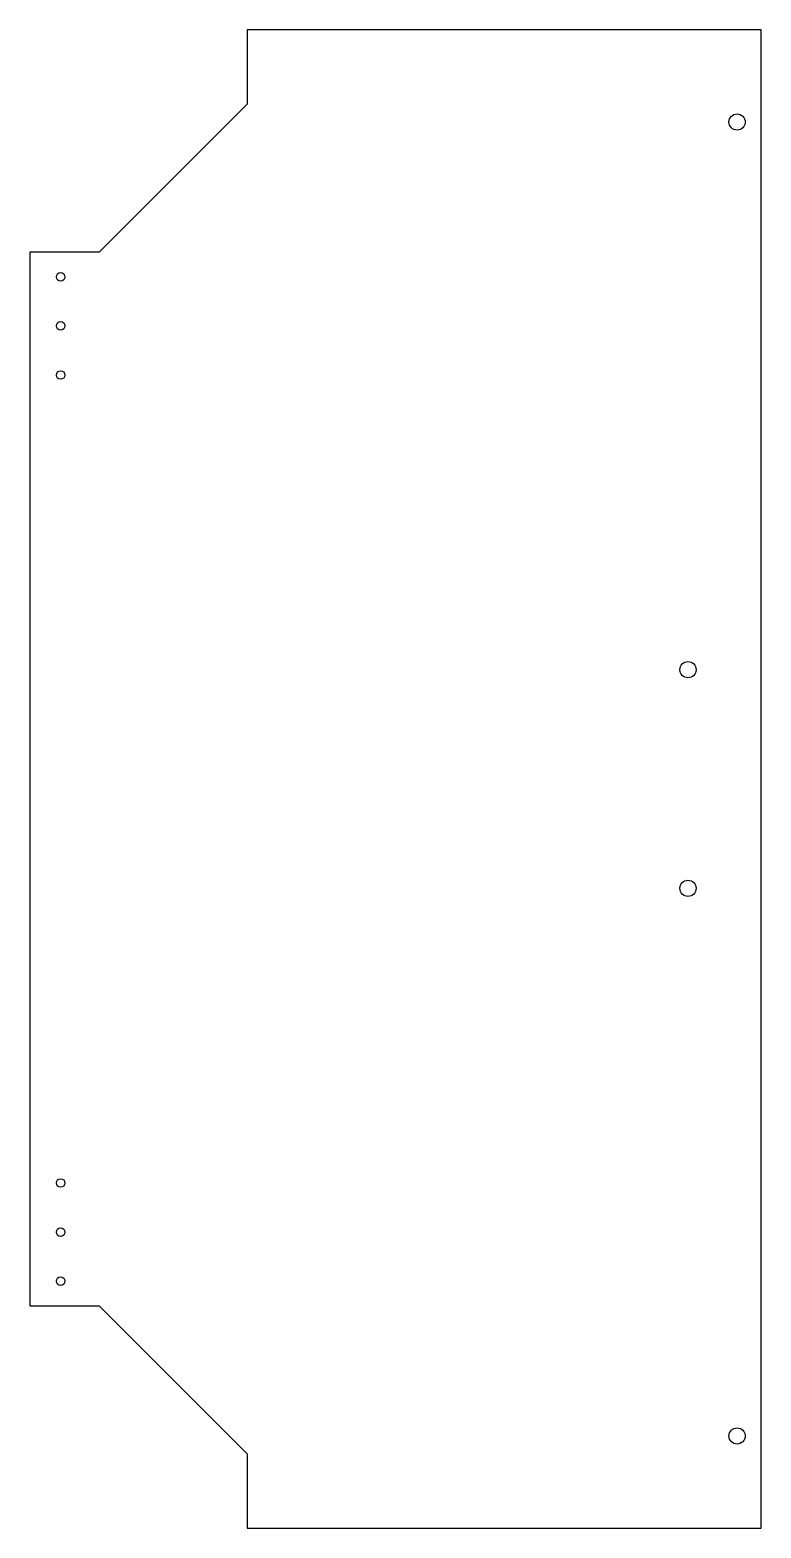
# Model space of a CAD drawing. Header units: millimetres. Extents: x -149 to 149, y -305 to 305.
import ezdxf

# ---------------------------------------------------------------- set-up
doc = ezdxf.new("R2010")
doc.units = ezdxf.units.MM
doc.layers.add('CUTOUTS', color=1, linetype='CONTINUOUS')
doc.layers.add('PERIMETER', color=5, linetype='CONTINUOUS')

msp = doc.modelspace()

# ---------------------------------------------------------------- linework, layer by layer
at = {"layer": 'CUTOUTS'}
for centre, radius in [((139.12, 267.5), 3.3), ((-136.38, 204.5), 1.75), ((-136.38, 184.5), 1.75), ((-136.38, 164.5), 1.75), ((119.12, 44.5), 3.3), ((119.12, -44.5), 3.3), ((-136.38, -164.5), 1.75), ((-136.38, -184.5), 1.75), ((-136.38, -204.5), 1.75), ((139.12, -267.5), 3.3)]:
    msp.add_circle(centre, radius, dxfattribs=at)
at = {"layer": 'PERIMETER'}
for p, q in [((148.87, 305), (-60.38, 305)), ((-60.38, 305), (-60.38, 274.8)), ((148.87, -305), (148.87, 305)), ((-60.38, 274.8), (-120.67, 214.5)), ((-120.67, 214.5), (-148.88, 214.5)), ((-148.88, 214.5), (-148.88, -214.5)), ((-148.88, -214.5), (-120.67, -214.5)), ((-120.67, -214.5), (-60.38, -274.8)), ((-60.38, -274.8), (-60.38, -305)), ((-60.38, -305), (148.87, -305))]:
    msp.add_line(p, q, dxfattribs=at)

doc.saveas('drawing.dxf')
